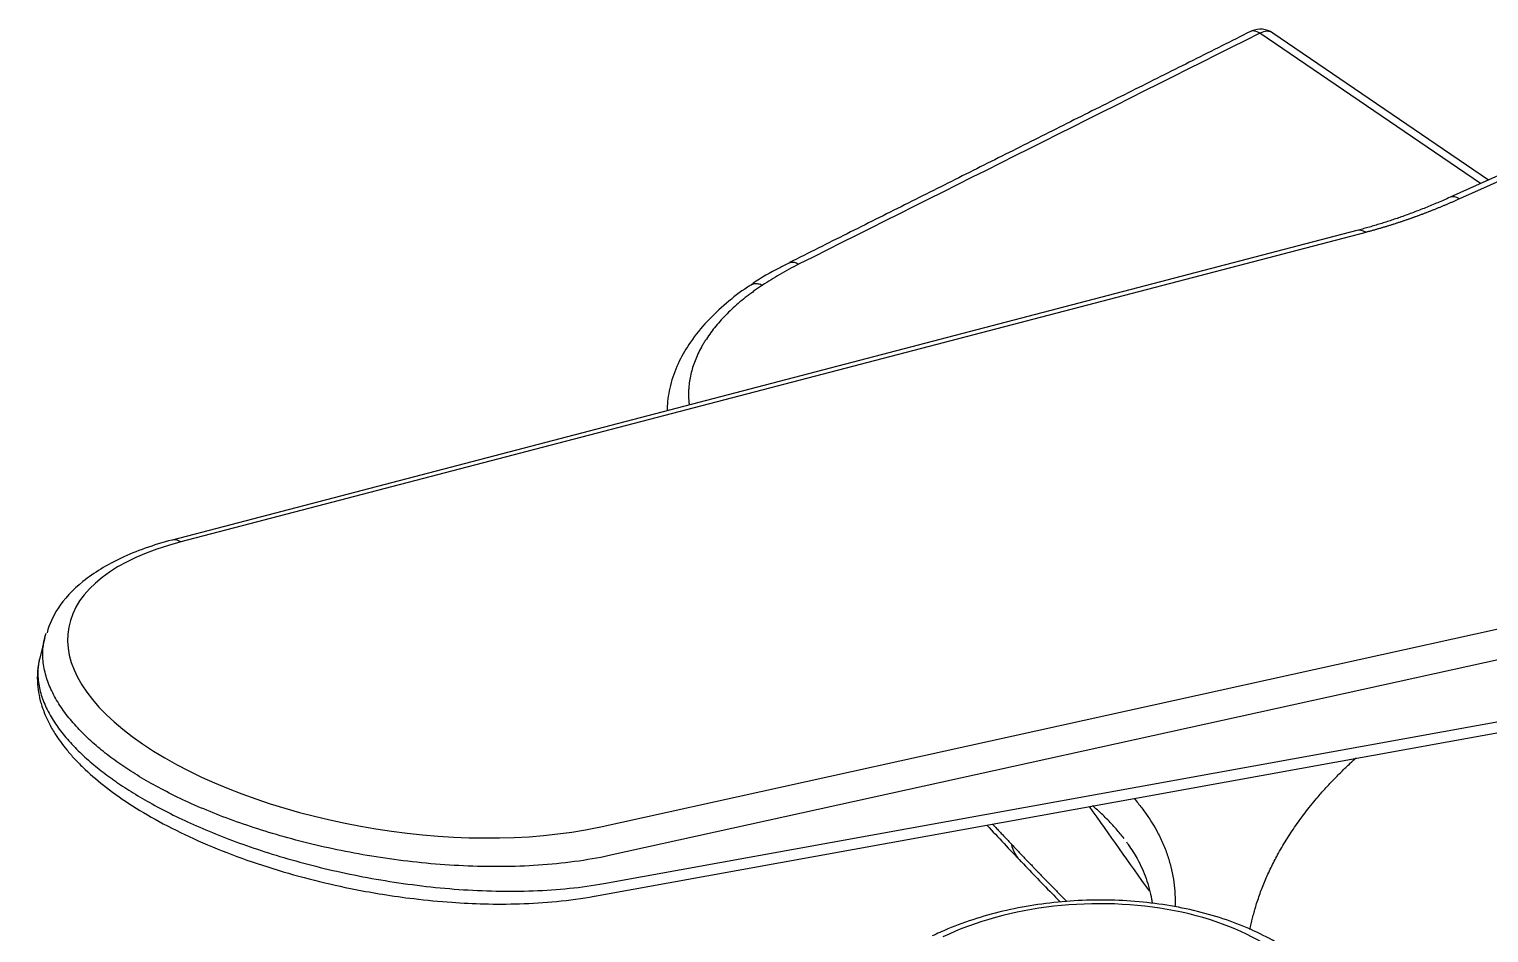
# Model space of a CAD drawing. Extents: x 900 to 2324, y -1513 to 827.
# Drawn here: x 913.3 to 979.2, y -904.2 to -863.3 of the extents above; entities that cross this region are included whole.
import ezdxf

# ---------------------------------------------------------------- set-up
doc = ezdxf.new("R2010")
doc.units = 0
doc.header["$LTSCALE"] = 4
doc.header["$MEASUREMENT"] = 0
doc.layers.add('1', color=7, linetype='CONTINUOUS')

msp = doc.modelspace()

# ---------------------------------------------------------------- linework, layer by layer
at = {"layer": '1', "color": 7, "linetype": 'Continuous', "lineweight": -3}
for p, q in [((978.857, -870.309), (968.888, -863.508)), ((979.219, -870.147), (969.48, -863.503)), ((987.61, -866.374), (977.48, -870.928)), ((988.032, -866.447), (977.902, -871.001)), ((973.276, -872.428), (919.743, -886.419)), ((973.676, -872.511), (920.142, -886.502)), ((939.033, -899.389), (994.995, -887.054)), ((995.461, -888.345), (939.499, -900.68)), ((913.998, -890.816), (913.766, -891.753)), ((939.257, -901.943), (995.398, -891.765)), ((938.823, -902.52), (994.964, -892.343))]:
    msp.add_line(p, q, dxfattribs=at)
for start, end in [(113.27374, 116.64401), (55.69878, 113.27374)]:
    msp.add_arc((968.917, -864.329), 1, start, end, dxfattribs=at)
for centre, major_axis, ratio, start_param, end_param in [((968.917, -864.329), (-0.448, 0.894), 0.514068, 5.554785, 6.284973), ((968.917, -864.329), (-0.564, -0.826), 0.648271, 3.141613, 3.989509), ((977.89, -871.84), (0.41, -0.912), 0.546508, 2.434803, 3.138313), ((973.529, -873.395), (0.253, -0.968), 0.636464, 2.529719, 3.141595), ((929.897, -892.871), (14.835, -2.447), 0.443005, 2.358997, 5.446667), ((919.996, -887.387), (-0.253, 0.968), 0.636464, 5.671312, 6.281384), ((961.24, -908.905), (-10.593, -0.354), 0.570104, 2.232313, 5.373906)]:
    msp.add_ellipse(centre, major_axis=major_axis, ratio=ratio, start_param=start_param, end_param=end_param, dxfattribs=at)
for points, degree in [([(968.467, -863.434), (947.633, -873.881)], 1), ([(968.888, -863.508), (961.945, -866.992), (955, -870.474), (948.053, -873.955)], 3), ([(977.48, -870.928), (975.351, -871.885), (973.277, -872.427)], 2), ([(913.766, -891.755), (913.759, -891.782), (913.753, -891.81), (913.747, -891.837)], 3), ([(963.896, -902.276), (962.996, -901.005), (962.096, -899.735), (961.196, -898.464)], 3), ([(956.558, -899.305), (957.069, -899.857), (957.588, -900.408), (958.112, -900.961)], 3), ([(962.959, -900.187), (962.93, -900.147), (962.902, -900.107), (962.872, -900.066)], 3), ([(957.654, -900.149), (957.743, -900.487), (957.897, -900.751), (958.105, -900.955)], 3)]:
    msp.add_open_spline(points, degree=degree, dxfattribs=at)
for points, degree, knots in [([(977.902, -871.001), (977.881, -871.011), (977.838, -871.03), (977.775, -871.058), (977.712, -871.086), (977.649, -871.114), (977.585, -871.142), (977.522, -871.169), (977.458, -871.197), (977.395, -871.224), (977.331, -871.251), (977.268, -871.278), (977.204, -871.305), (977.141, -871.331), (977.077, -871.358), (977.013, -871.384), (976.95, -871.41), (976.886, -871.436), (976.822, -871.462), (976.758, -871.487), (976.695, -871.513), (976.631, -871.538), (976.567, -871.563), (976.503, -871.588), (976.439, -871.613), (976.375, -871.638), (976.311, -871.662), (976.247, -871.686), (976.183, -871.71), (976.119, -871.734), (976.055, -871.758), (975.991, -871.782), (975.927, -871.805), (975.863, -871.828), (975.799, -871.851), (975.735, -871.874), (975.671, -871.897), (975.606, -871.92), (975.542, -871.942), (975.478, -871.964), (975.414, -871.986), (975.35, -872.008), (975.285, -872.03), (975.221, -872.051), (975.157, -872.072), (975.092, -872.093), (975.028, -872.114), (974.964, -872.135), (974.9, -872.156), (974.835, -872.176), (974.771, -872.196), (974.706, -872.216), (974.642, -872.236), (974.578, -872.256), (974.513, -872.275), (974.449, -872.294), (974.384, -872.313), (974.32, -872.332), (974.256, -872.351), (974.191, -872.369), (974.127, -872.388), (974.062, -872.406), (973.998, -872.424), (973.933, -872.442), (973.869, -872.459), (973.804, -872.477), (973.74, -872.494), (973.697, -872.505), (973.676, -872.511)], 3, [0, 0, 0, 0, 0.014832, 0.029674, 0.044526, 0.059388, 0.07426, 0.089141, 0.104032, 0.118933, 0.133844, 0.148765, 0.163695, 0.178635, 0.193585, 0.208545, 0.223515, 0.238495, 0.253484, 0.268483, 0.283492, 0.298511, 0.31354, 0.328579, 0.343627, 0.358685, 0.373753, 0.388831, 0.403918, 0.419016, 0.434123, 0.44924, 0.464367, 0.479504, 0.494651, 0.509807, 0.524973, 0.540149, 0.555335, 0.570531, 0.585736, 0.600952, 0.616177, 0.631412, 0.646657, 0.661911, 0.677176, 0.69245, 0.707734, 0.723028, 0.738332, 0.753646, 0.768969, 0.784302, 0.799646, 0.814998, 0.830361, 0.845734, 0.861116, 0.876508, 0.89191, 0.907322, 0.922744, 0.938176, 0.953617, 0.969068, 0.984529, 1, 1, 1, 1]), ([(947.634, -873.887), (947.477, -873.964), (946.913, -874.252), (946.315, -874.585), (945.932, -874.866), (945.896, -874.893)], 3, [0, 0, 0, 0, 0.25376, 0.929876, 1, 1, 1, 1]), ([(948.053, -873.955), (947.907, -874.029), (947.763, -874.103), (947.481, -874.255), (947.342, -874.332), (946.934, -874.568), (946.671, -874.731), (946.418, -874.899)], 3, [0, 0, 0, 0, 0.25, 0.25, 0.5, 0.5, 1, 1, 1, 1]), ([(947.632, -873.883), (947.667, -873.865), (947.707, -873.854), (947.796, -873.851), (947.845, -873.859), (947.947, -873.894), (948, -873.92), (948.053, -873.955)], 3, [0, 0, 0, 0, 0.320941, 0.320941, 0.66047, 0.66047, 1, 1, 1, 1]), ([(945.902, -874.893), (945.848, -874.925), (945.441, -875.175), (944.757, -875.721), (943.88, -876.539), (943.169, -877.417), (942.623, -878.347), (942.264, -879.291), (942.128, -880.05), (942.109, -880.474), (942.107, -880.569)], 3, [0, 0, 0, 0, 0.022658, 0.174418, 0.334664, 0.501824, 0.647952, 0.803907, 0.956169, 1, 1, 1, 1]), ([(946.418, -874.899), (946.357, -874.939), (946.297, -874.98), (946.179, -875.062), (946.062, -875.145), (945.947, -875.229), (945.834, -875.314), (945.778, -875.356), (945.503, -875.57), (945.296, -875.745), (945.003, -876.013), (944.909, -876.103), (944.727, -876.285), (944.639, -876.377), (944.385, -876.656), (944.23, -876.845), (944.016, -877.136), (943.948, -877.234), (943.851, -877.382), (943.819, -877.432), (943.773, -877.506), (943.758, -877.531), (943.729, -877.581), (943.597, -877.807), (943.387, -878.236), (943.251, -878.645), (943.148, -879.056), (943.113, -879.263), (943.089, -879.524), (943.086, -879.576), (943.081, -879.655), (943.08, -879.681), (943.079, -879.733), (943.076, -879.863), (943.079, -879.993), (943.09, -880.166), (943.097, -880.235), (943.105, -880.305)], 3, [0, 0, 0, 0, 0.026777, 0.026777, 0.053553, 0.08033, 0.08033, 0.107107, 0.107107, 0.214213, 0.214213, 0.267766, 0.267766, 0.32132, 0.32132, 0.428426, 0.428426, 0.481979, 0.481979, 0.508756, 0.508756, 0.522144, 0.522144, 0.535533, 0.642639, 0.749746, 0.749746, 0.856852, 0.856852, 0.883629, 0.883629, 0.897017, 0.897017, 0.910405, 0.963959, 0.963959, 1, 1, 1, 1]), ([(945.896, -874.885), (945.899, -874.883), (945.903, -874.881), (945.95, -874.853), (946.001, -874.835), (946.11, -874.821), (946.168, -874.823), (946.291, -874.847), (946.354, -874.869), (946.418, -874.899)], 3, [0, 0, 0, 0, 0.023756, 0.023756, 0.34917, 0.34917, 0.674585, 0.674585, 1, 1, 1, 1]), ([(919.744, -886.419), (918.895, -886.64), (917.405, -887.169), (915.668, -888.232), (914.567, -889.396), (914.2, -890.227), (914.095, -890.61)], 3, [0, 0, 0, 0, 0.283382, 0.551891, 0.804881, 1, 1, 1, 1]), ([(939.499, -900.68), (938.991, -900.79), (938.467, -900.88), (937.393, -901.025), (936.845, -901.079), (935.733, -901.154), (935.171, -901.174), (934.042, -901.182), (933.475, -901.171), (932.345, -901.119), (931.782, -901.079), (930.667, -900.973), (930.116, -900.908), (929.029, -900.754), (928.494, -900.666), (927.448, -900.471), (926.936, -900.364), (925.938, -900.134), (925.453, -900.011), (924.512, -899.751), (924.056, -899.615), (923.176, -899.332), (922.753, -899.185), (921.939, -898.884), (921.549, -898.73), (920.803, -898.416), (920.447, -898.256), (919.769, -897.933), (919.448, -897.77), (918.838, -897.443), (918.551, -897.278), (918.143, -897.032), (918.012, -896.95), (917.757, -896.786), (917.633, -896.704), (917.274, -896.459), (917.04, -896.29), (916.587, -895.938), (916.367, -895.756), (915.946, -895.381), (915.745, -895.187), (915.366, -894.789), (915.189, -894.585), (914.862, -894.167), (914.712, -893.953), (914.447, -893.518), (914.331, -893.297), (914.138, -892.848), (914.061, -892.621), (913.951, -892.163), (913.917, -891.932), (913.899, -891.47), (913.915, -891.238), (913.98, -890.878), (914.012, -890.749), (914.053, -890.621)], 3, [0, 0, 0, 0, 0.039124, 0.039124, 0.078247, 0.078247, 0.117371, 0.117371, 0.156495, 0.156495, 0.195618, 0.195618, 0.234742, 0.234742, 0.273865, 0.273865, 0.312989, 0.312989, 0.352113, 0.352113, 0.391236, 0.391236, 0.43036, 0.43036, 0.469484, 0.469484, 0.508607, 0.508607, 0.547731, 0.547731, 0.586854, 0.586854, 0.606416, 0.606416, 0.625978, 0.625978, 0.665102, 0.665102, 0.704225, 0.704225, 0.743349, 0.743349, 0.782473, 0.782473, 0.821596, 0.821596, 0.86072, 0.86072, 0.899844, 0.899844, 0.938967, 0.938967, 0.978091, 0.978091, 1, 1, 1, 1]), ([(913.764, -891.764), (913.669, -892.149), (913.612, -892.856), (913.809, -893.847), (914.118, -894.593), (914.421, -895.125), (914.696, -895.531), (914.988, -895.909), (915.326, -896.297), (915.853, -896.836), (916.642, -897.525), (917.79, -898.347), (919.151, -899.157), (920.708, -899.932), (922.432, -900.648), (924.269, -901.278), (926.15, -901.805), (927.816, -902.177), (929.317, -902.445), (930.772, -902.651), (932.314, -902.799), (933.911, -902.876), (935.502, -902.872), (937.182, -902.768), (938.268, -902.62), (938.815, -902.521)], 3, [0, 0, 0, 0, 0.06205, 0.111977, 0.149731, 0.175402, 0.195207, 0.215927, 0.237563, 0.260112, 0.307719, 0.357927, 0.410614, 0.464775, 0.520037, 0.575942, 0.630046, 0.68203, 0.715718, 0.755019, 0.803049, 0.844833, 0.891569, 0.943282, 1, 1, 1, 1]), ([(913.747, -891.837), (913.74, -891.869), (913.734, -891.9), (913.688, -892.152), (913.675, -892.375), (913.697, -892.819), (913.733, -893.041), (913.848, -893.484), (913.927, -893.704), (914.124, -894.139), (914.241, -894.354), (914.51, -894.779), (914.66, -894.987), (914.99, -895.397), (915.17, -895.597), (915.551, -895.989), (915.753, -896.18), (916.177, -896.552), (916.397, -896.733), (916.739, -896.996), (916.855, -897.082), (917.031, -897.209), (917.09, -897.251), (917.209, -897.334), (917.269, -897.376), (917.569, -897.58), (917.824, -897.745), (918.368, -898.077), (918.656, -898.244), (919.267, -898.577), (919.588, -898.743), (920.266, -899.074), (920.622, -899.238), (921.368, -899.562), (921.758, -899.722), (922.57, -900.036), (922.994, -900.189), (923.872, -900.487), (924.326, -900.631), (925.266, -900.908), (925.75, -901.04), (926.745, -901.29), (927.256, -901.407), (928.3, -901.624), (928.833, -901.724), (929.916, -901.901), (930.466, -901.979), (931.577, -902.112), (932.137, -902.166), (933.263, -902.246), (933.827, -902.273), (934.952, -902.295), (935.512, -902.291), (936.617, -902.251), (937.163, -902.214), (938.231, -902.105), (938.753, -902.033), (939.257, -901.943)], 3, [0, 0, 0, 0, 0.005727, 0.005727, 0.045498, 0.045498, 0.085269, 0.085269, 0.12504, 0.12504, 0.164811, 0.164811, 0.204582, 0.204582, 0.244353, 0.244353, 0.284123, 0.284123, 0.323894, 0.323894, 0.34378, 0.34378, 0.353723, 0.353723, 0.363665, 0.363665, 0.403436, 0.403436, 0.443207, 0.443207, 0.482978, 0.482978, 0.522749, 0.522749, 0.56252, 0.56252, 0.602291, 0.602291, 0.642062, 0.642062, 0.681833, 0.681833, 0.721604, 0.721604, 0.761374, 0.761374, 0.801145, 0.801145, 0.840916, 0.840916, 0.880687, 0.880687, 0.920458, 0.920458, 0.960229, 0.960229, 1, 1, 1, 1]), ([(968.443, -904.027), (968.673, -902.861), (969.748, -900.372), (971.606, -897.806), (973.048, -896.435), (973.24, -896.261)], 2, [0, 0, 0, 0.284896, 0.617841, 0.950786, 1, 1, 1]), ([(963.207, -898.099), (963.328, -898.24), (963.444, -898.383), (963.811, -898.863), (964.036, -899.209), (964.278, -899.652), (964.324, -899.741), (964.413, -899.921), (964.455, -900.011), (964.575, -900.282), (964.645, -900.463), (964.77, -900.826), (964.823, -901.008), (964.914, -901.374), (964.951, -901.557), (965.038, -902.109), (965.064, -902.478), (965.058, -902.894), (965.056, -902.937), (965.055, -902.981)], 3, [0, 0, 0, 0, 0.094473, 0.094473, 0.314435, 0.314435, 0.369425, 0.369425, 0.424416, 0.424416, 0.534396, 0.534396, 0.644377, 0.644377, 0.754358, 0.754358, 0.97432, 0.97432, 1, 1, 1, 1]), ([(962.752, -899.907), (962.641, -899.762), (962.392, -899.46), (962.117, -899.166), (961.812, -898.861), (961.652, -898.711), (961.435, -898.52), (961.385, -898.477), (961.335, -898.434)], 3, [0, 0, 0, 0, 0.281392, 0.594921, 0.594921, 0.90845, 0.90845, 1, 1, 1, 1]), ([(956.816, -899.259), (956.819, -899.262), (956.845, -899.29), (956.895, -899.343), (956.964, -899.417), (957.033, -899.49), (957.102, -899.564), (957.171, -899.637), (957.241, -899.711), (957.31, -899.784), (957.379, -899.857), (957.448, -899.93), (957.517, -900.003), (957.585, -900.076), (957.631, -900.125), (957.654, -900.149)], 3, [0, 0, 0, 0, 0.011084, 0.094061, 0.176932, 0.259699, 0.342361, 0.42492, 0.507376, 0.58973, 0.671984, 0.754136, 0.83619, 0.918144, 1, 1, 1, 1]), ([(957.654, -900.149), (957.675, -900.171), (957.715, -900.214), (957.776, -900.278), (957.837, -900.342), (957.898, -900.406), (957.959, -900.47), (958.02, -900.534), (958.081, -900.598), (958.141, -900.661), (958.202, -900.725), (958.262, -900.789), (958.323, -900.852), (958.383, -900.915), (958.444, -900.978), (958.504, -901.041), (958.565, -901.104), (958.625, -901.167), (958.685, -901.23), (958.745, -901.292), (958.805, -901.355), (958.866, -901.417), (958.926, -901.48), (958.986, -901.542), (959.045, -901.604), (959.105, -901.666), (959.165, -901.728), (959.225, -901.79), (959.285, -901.851), (959.344, -901.913), (959.404, -901.974), (959.464, -902.036), (959.523, -902.097), (959.583, -902.158), (959.642, -902.219), (959.702, -902.28), (959.761, -902.341), (959.82, -902.401), (959.879, -902.462), (959.939, -902.522), (959.998, -902.583), (960.057, -902.643), (960.114, -902.702), (960.152, -902.74), (960.17, -902.758)], 3, [0, 0, 0, 0, 0.024494, 0.048954, 0.073381, 0.097774, 0.122135, 0.146462, 0.170757, 0.195019, 0.219249, 0.243447, 0.267613, 0.291747, 0.315849, 0.339921, 0.36396, 0.387969, 0.411947, 0.435895, 0.459812, 0.483698, 0.507555, 0.531382, 0.555179, 0.578947, 0.602685, 0.626395, 0.650076, 0.673727, 0.697351, 0.720946, 0.744513, 0.768053, 0.791565, 0.815049, 0.838506, 0.861936, 0.885339, 0.908716, 0.932066, 0.95539, 0.978688, 1, 1, 1, 1]), ([(962.941, -900.186), (963.092, -900.395), (963.416, -900.898), (963.778, -901.723), (963.957, -902.401), (964.016, -902.78), (964.025, -902.843)], 3, [0, 0, 0, 0, 0.243184, 0.580222, 0.929971, 1, 1, 1, 1]), ([(958.114, -900.963), (958.6, -901.469), (959.187, -902.076), (959.78, -902.683), (959.882, -902.786)], 3, [0, 0, 0, 0, 0.829511, 1, 1, 1, 1]), ([(970.031, -915.03), (970.078, -915.001), (970.484, -914.747), (971.128, -914.187), (971.925, -913.346), (972.533, -912.432), (972.953, -911.475), (973.172, -910.501), (973.195, -909.534), (973.033, -908.596), (972.698, -907.697), (972.196, -906.847), (971.533, -906.048), (970.71, -905.31), (969.736, -904.643), (968.625, -904.06), (967.399, -903.572), (966.08, -903.186), (964.691, -902.906), (963.254, -902.734), (961.788, -902.672), (960.316, -902.72), (958.858, -902.877), (957.434, -903.141), (956.066, -903.51), (954.954, -903.915), (954.315, -904.203), (954.086, -904.314)], 3, [0, 0, 0, 0, 0.005581, 0.049562, 0.09342, 0.136682, 0.178814, 0.219547, 0.25908, 0.297982, 0.336802, 0.376161, 0.416547, 0.458113, 0.500664, 0.543802, 0.587144, 0.630424, 0.673581, 0.716619, 0.759576, 0.8025, 0.845445, 0.88845, 0.931572, 0.97487, 1, 1, 1, 1]), ([(983.751, -903.715), (983.736, -904.829), (983.534, -906.106), (982.673, -908.782), (982.01, -910.177), (980.326, -912.755), (979.31, -913.93), (977.718, -915.352), (977.177, -915.77), (976.134, -916.47), (975.649, -916.744), (975.143, -916.994)], 3, [0, 0, 0, 0, 0.251725, 0.251725, 0.503449, 0.503449, 0.755174, 0.755174, 0.881036, 0.881036, 1, 1, 1, 1])]:
    msp.add_open_spline(points, degree=degree, knots=knots, dxfattribs=at)

doc.saveas('drawing.dxf')
